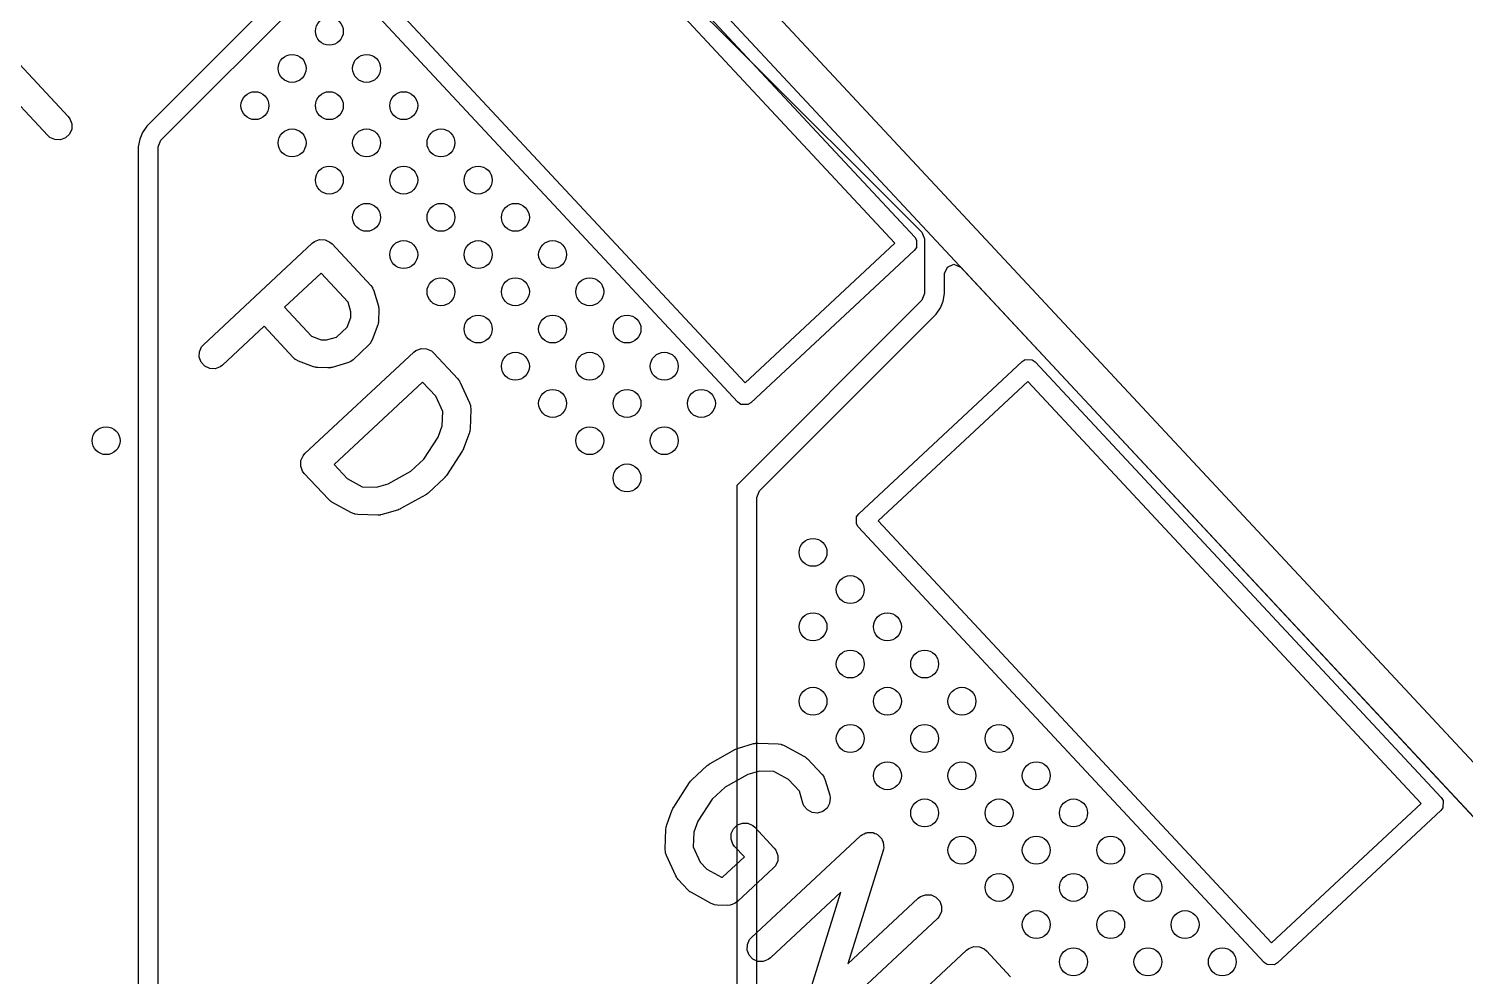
# Model space of a CAD drawing. Extents: x 94.3 to 177.3, y -118.1 to -62.3.
# Drawn here: x 164.58 to 172.31, y -92.88 to -87.79 of the extents above; entities that cross this region are included whole.
import ezdxf

# ---------------------------------------------------------------- set-up
doc = ezdxf.new("R2010")
doc.units = 0
doc.layers.add('BLACK', color=7, linetype='CONTINUOUS')

msp = doc.modelspace()

# ---------------------------------------------------------------- linework, layer by layer
at = {"layer": 'BLACK', "linetype": 'CONTINUOUS'}
for p, q in [((162.783129, -81.471794), (177.053129, -96.771793)), ((176.906218, -96.907507), (162.636871, -81.608206)), ((166.977742, -86.550228), (165.218636, -88.309335)), ((165.294645, -88.385355), (167.053757, -86.626242)), ((167.124405, -86.626182), (168.390865, -87.888274)), ((167.164183, -86.566535), (169.346577, -88.906867)), ((169.239342, -88.938499), (167.125147, -86.671302)), ((168.395817, -89.793465), (166.213422, -87.453133)), ((166.320658, -87.4215), (168.434852, -89.688697)), ((164.381203, -87.81275), (164.796898, -88.258528)), ((164.687195, -88.360828), (164.271499, -87.91505)), ((168.390865, -87.888274), (169.385294, -88.879275)), ((164.796898, -88.258528), (164.805823, -88.270212)), ((164.81505, -88.326868), (164.802915, -88.353497)), ((164.805823, -88.270212), (164.816071, -88.297623)), ((164.816071, -88.297623), (164.81505, -88.326868)), ((165.218631, -88.30934), (165.195329, -88.344211)), ((165.218636, -88.309335), (165.218631, -88.30934)), ((164.698228, -88.370547), (164.687195, -88.360828)), ((164.724857, -88.382682), (164.698228, -88.370547)), ((164.754102, -88.383703), (164.724857, -88.382682)), ((164.781512, -88.373455), (164.754102, -88.383703)), ((164.802915, -88.353497), (164.781512, -88.373455)), ((165.180682, -88.379572), (165.1725, -88.420703)), ((165.195329, -88.344211), (165.180682, -88.379572)), ((165.28, -88.42071), (165.294645, -88.385355)), ((165.1725, -88.420703), (165.1725, -96.770979)), ((165.28, -96.979074), (165.28, -88.42071)), ((165.523364, -89.484535), (166.108447, -88.938937)), ((166.108447, -88.938937), (166.120131, -88.930012)), ((166.120131, -88.930012), (166.147542, -88.919764)), ((166.147542, -88.919764), (166.176787, -88.920785)), ((166.176787, -88.920785), (166.203416, -88.93292)), ((166.203416, -88.93292), (166.203421, -88.932925)), ((166.203421, -88.932925), (166.214448, -88.942639)), ((166.214448, -88.942639), (166.422295, -89.165527)), ((168.434852, -89.688697), (169.239342, -88.938499)), ((169.346577, -88.906867), (169.356843, -88.923456)), ((169.356843, -88.923457), (169.355508, -88.961702)), ((169.356843, -88.923456), (169.356842, -88.923456)), ((169.356842, -88.923456), (169.356843, -88.923457)), ((169.385294, -88.879275), (169.4, -88.914604)), ((169.4, -88.914604), (169.4, -89.209289)), ((169.34411, -88.977535), (168.466485, -89.795933)), ((169.355508, -88.961702), (169.34411, -88.977535)), ((166.155895, -89.09979), (165.959125, -89.28328)), ((166.300517, -89.254878), (166.155895, -89.09979)), ((169.5075, -89.102402), (169.522145, -89.067047)), ((169.5075, -89.209289), (169.5075, -89.102402)), ((169.522145, -89.067047), (169.5575, -89.052402)), ((169.5575, -89.052402), (169.592855, -89.067047)), ((169.592855, -89.067047), (169.594059, -89.068292)), ((169.594059, -89.068292), (173.298381, -93.039991)), ((166.422295, -89.165527), (166.43122, -89.177211)), ((166.43122, -89.177211), (166.432163, -89.179733)), ((166.432163, -89.179733), (166.433858, -89.181831)), ((166.433858, -89.181831), (166.43938, -89.195457)), ((166.316166, -89.307926), (166.300517, -89.254878)), ((166.43938, -89.195457), (166.463481, -89.277162)), ((169.385355, -89.244644), (168.39, -90.239998)), ((169.4, -89.209289), (169.385355, -89.244644)), ((169.484672, -89.285784), (169.499317, -89.250429)), ((169.499317, -89.250429), (169.5075, -89.209289)), ((165.959125, -89.28328), (166.103748, -89.438368)), ((166.295824, -89.389267), (166.315134, -89.337441)), ((166.315134, -89.337441), (166.316166, -89.307926)), ((166.463481, -89.277162), (166.464876, -89.28447)), ((166.466499, -89.300999), (166.464618, -89.354842)), ((166.464876, -89.28447), (166.46557, -89.286326)), ((166.46557, -89.286326), (166.465738, -89.288987)), ((166.465738, -89.288987), (166.466238, -89.291604)), ((166.466238, -89.291604), (166.466028, -89.293572)), ((166.466028, -89.293572), (166.466499, -89.300999)), ((168.512145, -90.269881), (169.461364, -89.320663)), ((169.461364, -89.320662), (169.461369, -89.320658)), ((169.461364, -89.320663), (169.461364, -89.320662)), ((169.461369, -89.320658), (169.484672, -89.285784)), ((165.849423, -89.385579), (165.625664, -89.594239)), ((166.00612, -89.553617), (165.849423, -89.385579)), ((166.238139, -89.443061), (166.295824, -89.389267)), ((166.459944, -89.378408), (166.430203, -89.458231)), ((166.461846, -89.371214), (166.459944, -89.378408)), ((166.462667, -89.369414), (166.461846, -89.371214)), ((166.46302, -89.366775), (166.462667, -89.369414)), ((166.463703, -89.364194), (166.46302, -89.366775)), ((166.464618, -89.354842), (166.463631, -89.36221)), ((166.463631, -89.36221), (166.463703, -89.364194)), ((165.501511, -89.522197), (165.513646, -89.495568)), ((165.513646, -89.495568), (165.523364, -89.484535)), ((166.103748, -89.438368), (166.155576, -89.457679)), ((166.155576, -89.457679), (166.185088, -89.45871)), ((166.185088, -89.45871), (166.238139, -89.443061)), ((166.411073, -89.486896), (166.32749, -89.564839)), ((166.420792, -89.475863), (166.411073, -89.486896)), ((166.421909, -89.47341), (166.420792, -89.475863)), ((166.423744, -89.471439), (166.421909, -89.47341)), ((166.430203, -89.458231), (166.423744, -89.471439)), ((165.500489, -89.551442), (165.501511, -89.522197)), ((165.510737, -89.578853), (165.500489, -89.551442)), ((166.017153, -89.563335), (166.00612, -89.553617)), ((166.019605, -89.564452), (166.017153, -89.563335)), ((166.021578, -89.566288), (166.019605, -89.564452)), ((166.034786, -89.572747), (166.021578, -89.566288)), ((166.114609, -89.602489), (166.034786, -89.572747)), ((166.068963, -90.069618), (166.654045, -89.52402)), ((166.32749, -89.564839), (166.315806, -89.573764)), ((166.654045, -89.52402), (166.665729, -89.515095)), ((166.665729, -89.515095), (166.689831, -89.506084)), ((166.689831, -89.506084), (166.693139, -89.504847)), ((166.693139, -89.504847), (166.69314, -89.504847)), ((166.69314, -89.504847), (166.722385, -89.505868)), ((166.722385, -89.505868), (166.749014, -89.518004)), ((166.749014, -89.518004), (166.749018, -89.518008)), ((166.749018, -89.518008), (166.760046, -89.527722)), ((166.760046, -89.527722), (166.889951, -89.667027)), ((169.923515, -89.574068), (169.9401, -89.563803)), ((169.9401, -89.563803), (169.940104, -89.563801)), ((169.940104, -89.563801), (169.97835, -89.565137)), ((169.97835, -89.565137), (169.994183, -89.576535)), ((165.530695, -89.600255), (165.510737, -89.578853)), ((165.557324, -89.61239), (165.530695, -89.600255)), ((165.586569, -89.613412), (165.557324, -89.61239)), ((165.61398, -89.603164), (165.586569, -89.613412)), ((165.625664, -89.594239), (165.61398, -89.603164)), ((166.121799, -89.604389), (166.114609, -89.602489)), ((166.123605, -89.605213), (166.121799, -89.604389)), ((166.126251, -89.605567), (166.123605, -89.605213)), ((166.128823, -89.606247), (166.126251, -89.605567)), ((166.130799, -89.606175), (166.128823, -89.606247)), ((166.138178, -89.607163), (166.130799, -89.606175)), ((166.19202, -89.609043), (166.138178, -89.607163)), ((166.199446, -89.608572), (166.19202, -89.609043)), ((166.201415, -89.608782), (166.199446, -89.608572)), ((166.204031, -89.608282), (166.201415, -89.608782)), ((166.206693, -89.608114), (166.204031, -89.608282)), ((166.208548, -89.60742), (166.206693, -89.608114)), ((166.215857, -89.606025), (166.208548, -89.60742)), ((166.29756, -89.581923), (166.215857, -89.606025)), ((166.311187, -89.576401), (166.29756, -89.581923)), ((166.313283, -89.574707), (166.311187, -89.576401)), ((166.315806, -89.573764), (166.313283, -89.574707)), ((169.04589, -90.392465), (169.923515, -89.574068)), ((169.994183, -89.576535), (172.176577, -91.916867)), ((166.701493, -89.684872), (166.226114, -90.128171)), ((166.771946, -89.760424), (166.701493, -89.684872)), ((166.889951, -89.667027), (166.894467, -89.672939)), ((166.894467, -89.672939), (166.895918, -89.674289)), ((166.895918, -89.674289), (166.897259, -89.676595)), ((166.897259, -89.676595), (166.898876, -89.678711)), ((166.898876, -89.678711), (166.899568, -89.680563)), ((166.899568, -89.680563), (166.903312, -89.686997)), ((166.903312, -89.686997), (166.953394, -89.796562)), ((169.955147, -89.681302), (169.150658, -90.4315)), ((172.069342, -91.948499), (169.955147, -89.681302)), ((166.809609, -89.842819), (166.771946, -89.760424)), ((166.953394, -89.796562), (166.958166, -89.810468)), ((168.41165, -89.804863), (168.395817, -89.793465)), ((168.466485, -89.795933), (168.449895, -89.806199)), ((166.806891, -89.920643), (166.809609, -89.842819)), ((166.960136, -89.830359), (166.956375, -89.938043)), ((166.958166, -89.810468), (166.958263, -89.81316)), ((166.958263, -89.81316), (166.959207, -89.815685)), ((166.959207, -89.815685), (166.960136, -89.830359)), ((168.449895, -89.806199), (168.41165, -89.804863)), ((166.784274, -89.981347), (166.806891, -89.920643)), ((166.953603, -89.954416), (166.951701, -89.96161)), ((166.954424, -89.952616), (166.953603, -89.954416)), ((166.954777, -89.949978), (166.954424, -89.952616)), ((166.95546, -89.947396), (166.954777, -89.949978)), ((166.956375, -89.938043), (166.955388, -89.945412)), ((166.955388, -89.945412), (166.95546, -89.947396)), ((166.708315, -90.098476), (166.784274, -89.981347)), ((166.951701, -89.96161), (166.92196, -90.041434)), ((166.046088, -90.136525), (166.04711, -90.10728)), ((166.04711, -90.10728), (166.059245, -90.080651)), ((166.059245, -90.080651), (166.068963, -90.069618)), ((166.638232, -90.163828), (166.708315, -90.098476)), ((166.914606, -90.056056), (166.829142, -90.187841)), ((166.915131, -90.055038), (166.914606, -90.056056)), ((166.915501, -90.054642), (166.915131, -90.055038)), ((166.918367, -90.048781), (166.915501, -90.054642)), ((166.921358, -90.042996), (166.918367, -90.048781)), ((166.921456, -90.042464), (166.921358, -90.042996)), ((166.92196, -90.041434), (166.921456, -90.042464)), ((166.056336, -90.163936), (166.046088, -90.136525)), ((166.065261, -90.17562), (166.056336, -90.163936)), ((166.195165, -90.314925), (166.065261, -90.17562)), ((166.226114, -90.128171), (166.296569, -90.203725)), ((166.516095, -90.23143), (166.638232, -90.163828)), ((166.827542, -90.189845), (166.827084, -90.190852)), ((166.829142, -90.187841), (166.827542, -90.189845)), ((166.296569, -90.203725), (166.376134, -90.247042)), ((166.376134, -90.247042), (166.453956, -90.24976)), ((166.453956, -90.24976), (166.516095, -90.23143)), ((166.817366, -90.201885), (166.733783, -90.279827)), ((166.81906, -90.199961), (166.817366, -90.201885)), ((166.819972, -90.199334), (166.81906, -90.199961)), ((166.823426, -90.195004), (166.819972, -90.199334)), ((166.827084, -90.190852), (166.823426, -90.195004)), ((168.39, -90.239998), (168.39, -101.230001)), ((166.200748, -90.319843), (166.195165, -90.314925)), ((166.201994, -90.321385), (166.200748, -90.319843)), ((166.204198, -90.322882), (166.201994, -90.321385)), ((166.206198, -90.324644), (166.204198, -90.322882)), ((166.208, -90.325465), (166.206198, -90.324644)), ((166.214156, -90.329647), (166.208, -90.325465)), ((166.31996, -90.387249), (166.214156, -90.329647)), ((166.718953, -90.290594), (166.581527, -90.366657)), ((166.721062, -90.289139), (166.718953, -90.290594)), ((166.722099, -90.288752), (166.721062, -90.289139)), ((166.7265, -90.285389), (166.722099, -90.288752)), ((166.731057, -90.282248), (166.7265, -90.285389)), ((166.731745, -90.281383), (166.731057, -90.282248)), ((166.733783, -90.279827), (166.731745, -90.281383)), ((168.4975, -90.305236), (168.512145, -90.269881)), ((168.4975, -101.164761), (168.4975, -90.305236)), ((166.3335, -90.39298), (166.31996, -90.387249)), ((166.33618, -90.393264), (166.3335, -90.39298)), ((166.33863, -90.394381), (166.33618, -90.393264)), ((166.353203, -90.396332), (166.33863, -90.394381)), ((166.460887, -90.400093), (166.353203, -90.396332)), ((166.468314, -90.399622), (166.460887, -90.400093)), ((166.470283, -90.399832), (166.468314, -90.399622)), ((166.472899, -90.399332), (166.470283, -90.399832)), ((166.475561, -90.399164), (166.472899, -90.399332)), ((166.477416, -90.39847), (166.475561, -90.399164)), ((166.484725, -90.397075), (166.477416, -90.39847)), ((166.566428, -90.372973), (166.484725, -90.397075)), ((166.567488, -90.372543), (166.566428, -90.372973)), ((166.568028, -90.372482), (166.567488, -90.372543)), ((166.574013, -90.369899), (166.568028, -90.372482)), ((166.580055, -90.367451), (166.574013, -90.369899)), ((166.580476, -90.36711), (166.580055, -90.367451)), ((166.581527, -90.366657), (166.580476, -90.36711)), ((169.033156, -90.446544), (169.034492, -90.408298)), ((169.034492, -90.408298), (169.04589, -90.392465)), ((169.043422, -90.463133), (169.033156, -90.446544)), ((171.225817, -92.803465), (169.043422, -90.463133)), ((169.150658, -90.4315), (171.264852, -92.698697)), ((168.383972, -91.658074), (168.385021, -91.657621)), ((168.385021, -91.657621), (168.385445, -91.657279)), ((168.385445, -91.657279), (168.391514, -91.654819)), ((168.391514, -91.654819), (168.397471, -91.652249)), ((168.397471, -91.652249), (168.398006, -91.652188)), ((168.398006, -91.652188), (168.399071, -91.651757)), ((168.399071, -91.651757), (168.480775, -91.627656)), ((168.480775, -91.627656), (168.488081, -91.626261)), ((168.488081, -91.626261), (168.489938, -91.625567)), ((168.489938, -91.625567), (168.4926, -91.625398)), ((168.4926, -91.625398), (168.495217, -91.624899)), ((168.495217, -91.624899), (168.497185, -91.625108)), ((168.497185, -91.625108), (168.504612, -91.624638)), ((168.504612, -91.624638), (168.612296, -91.628399)), ((168.612296, -91.628399), (168.626869, -91.63035)), ((168.626869, -91.63035), (168.62932, -91.631467)), ((168.62932, -91.631467), (168.632, -91.631752)), ((168.632, -91.631752), (168.645539, -91.637482)), ((168.645539, -91.637482), (168.751344, -91.695084)), ((168.244438, -91.73559), (168.246547, -91.734137)), ((168.246547, -91.734137), (168.383972, -91.658074)), ((168.751344, -91.695084), (168.757501, -91.699266)), ((168.757501, -91.699266), (168.759301, -91.700087)), ((168.759301, -91.700087), (168.761298, -91.701846)), ((168.761298, -91.701846), (168.763506, -91.703346)), ((168.763506, -91.703346), (168.764752, -91.704888)), ((168.764752, -91.704888), (168.770334, -91.709805)), ((168.770334, -91.709805), (168.848276, -91.793389)), ((168.148133, -91.822846), (168.231716, -91.744904)), ((168.231716, -91.744904), (168.233753, -91.743347)), ((168.233753, -91.743347), (168.234442, -91.742483)), ((168.234442, -91.742483), (168.238994, -91.739344)), ((168.238994, -91.739344), (168.2434, -91.735979)), ((168.2434, -91.735979), (168.244438, -91.73559)), ((168.449405, -91.7933), (168.327266, -91.860902)), ((168.511539, -91.77497), (168.449405, -91.7933)), ((168.589365, -91.777689), (168.511539, -91.77497)), ((168.668929, -91.821005), (168.589365, -91.777689)), ((168.848276, -91.793389), (168.857201, -91.805073)), ((168.857201, -91.805073), (168.858143, -91.807594)), ((168.858143, -91.807594), (168.859839, -91.809693)), ((168.859839, -91.809693), (168.865361, -91.823319)), ((168.050893, -91.968675), (168.136357, -91.83689)), ((168.136357, -91.83689), (168.137956, -91.834885)), ((168.137956, -91.834885), (168.138415, -91.833879)), ((168.138415, -91.833879), (168.142078, -91.82972)), ((168.142078, -91.82972), (168.145527, -91.825398)), ((168.145527, -91.825398), (168.146436, -91.824772)), ((168.146436, -91.824772), (168.148133, -91.822846)), ((168.327266, -91.860902), (168.257183, -91.926254)), ((168.726498, -91.882739), (168.668929, -91.821005)), ((168.745591, -91.947462), (168.726498, -91.882739)), ((168.865361, -91.823319), (168.889462, -91.905023)), ((168.257183, -91.926254), (168.181224, -92.043384)), ((168.751113, -91.961089), (168.745591, -91.947462)), ((168.769503, -91.983851), (168.751113, -91.961089)), ((168.889127, -91.948564), (168.875135, -91.974265)), ((168.892219, -91.919465), (168.889127, -91.948564)), ((168.889462, -91.905023), (168.892219, -91.919465)), ((171.264852, -92.698697), (172.069342, -91.948499)), ((172.176577, -91.916867), (172.186843, -91.933456)), ((172.186843, -91.933457), (172.185508, -91.971702)), ((172.186843, -91.933456), (172.186842, -91.933456)), ((172.186842, -91.933456), (172.186843, -91.933457)), ((168.013798, -92.06312), (168.043539, -91.983297)), ((168.043539, -91.983297), (168.044042, -91.982266)), ((168.044042, -91.982266), (168.044141, -91.981735)), ((168.044141, -91.981735), (168.047131, -91.975949)), ((168.047131, -91.975949), (168.049998, -91.970089)), ((168.049998, -91.970089), (168.050367, -91.969692)), ((168.050367, -91.969692), (168.050893, -91.968675)), ((168.181224, -92.043384), (168.158607, -92.104087)), ((168.795204, -91.997844), (168.769503, -91.983851)), ((168.824304, -92.000936), (168.795204, -91.997844)), ((168.852372, -91.992656), (168.824304, -92.000936)), ((168.875135, -91.974265), (168.852372, -91.992656)), ((172.17411, -91.987535), (171.296485, -92.805933)), ((172.185508, -91.971702), (172.17411, -91.987535)), ((168.005364, -92.194373), (168.009124, -92.086688)), ((168.009124, -92.086688), (168.01011, -92.079316)), ((168.010039, -92.077335), (168.01072, -92.074758)), ((168.01011, -92.079316), (168.010039, -92.077335)), ((168.01072, -92.074758), (168.011074, -92.072116)), ((168.011074, -92.072116), (168.011896, -92.070312)), ((168.011896, -92.070312), (168.013798, -92.06312)), ((168.158607, -92.104087), (168.155889, -92.181912)), ((168.359086, -92.140503), (168.360108, -92.111258)), ((168.360108, -92.111258), (168.372243, -92.084629)), ((168.372243, -92.084629), (168.393645, -92.064671)), ((168.393645, -92.064671), (168.421056, -92.054423)), ((168.421056, -92.054423), (168.450301, -92.055445)), ((168.450301, -92.055445), (168.47693, -92.06758)), ((168.47693, -92.06758), (168.487963, -92.077298)), ((168.487963, -92.077298), (168.591886, -92.188743)), ((169.057051, -92.121723), (169.058001, -92.120582)), ((169.058001, -92.120582), (169.05975, -92.119661)), ((169.05975, -92.119661), (169.065729, -92.115095)), ((169.065729, -92.115095), (169.075075, -92.1116)), ((169.075075, -92.1116), (169.0839, -92.106959)), ((169.0839, -92.106959), (169.08866, -92.106521)), ((169.08866, -92.106521), (169.09314, -92.104847)), ((169.09314, -92.104847), (169.103109, -92.105195)), ((169.103109, -92.105195), (169.113041, -92.104283)), ((169.113041, -92.104283), (169.117606, -92.105701)), ((169.117606, -92.105701), (169.122385, -92.105868)), ((169.122385, -92.105868), (169.131463, -92.110005)), ((169.131463, -92.110005), (169.140988, -92.112964)), ((169.140988, -92.112964), (169.144663, -92.116021)), ((169.144663, -92.116021), (169.149014, -92.118004)), ((169.149014, -92.118004), (169.155817, -92.1253)), ((168.006293, -92.209046), (168.005364, -92.194373)), ((168.155889, -92.181912), (168.193551, -92.264306)), ((168.369334, -92.167914), (168.359086, -92.140503)), ((168.378259, -92.179598), (168.369334, -92.167914)), ((168.431032, -92.236191), (168.378259, -92.179598)), ((168.468963, -92.669618), (169.054045, -92.12402)), ((168.591886, -92.188743), (168.600811, -92.200427)), ((169.054045, -92.12402), (169.057051, -92.121723)), ((169.155817, -92.1253), (169.163485, -92.131678)), ((169.163485, -92.131678), (169.165709, -92.135907)), ((169.165709, -92.135907), (169.168972, -92.139406)), ((169.168972, -92.139406), (169.172466, -92.148753)), ((169.172466, -92.148753), (169.177108, -92.157577)), ((169.177582, -92.197415), (169.17682, -92.201119)), ((169.177108, -92.157577), (169.177545, -92.162335)), ((169.177545, -92.162335), (169.17922, -92.166816)), ((169.178199, -92.196062), (169.177582, -92.197415)), ((169.178268, -92.194083), (169.178199, -92.196062)), ((169.179784, -92.186718), (169.178268, -92.194083)), ((169.17922, -92.166816), (169.178871, -92.176785)), ((169.178871, -92.176785), (169.179784, -92.186718)), ((168.007237, -92.21157), (168.006293, -92.209046)), ((168.007334, -92.214262), (168.007237, -92.21157)), ((168.012106, -92.228169), (168.007334, -92.214262)), ((168.062187, -92.337733), (168.012106, -92.228169)), ((168.193551, -92.264306), (168.228911, -92.302225)), ((168.313577, -92.34572), (168.431032, -92.236191)), ((168.610037, -92.257083), (168.597902, -92.283712)), ((168.600811, -92.200427), (168.611059, -92.227838)), ((168.611059, -92.227838), (168.610037, -92.257083)), ((169.17682, -92.201119), (168.98728, -92.811342)), ((168.06593, -92.344168), (168.062187, -92.337733)), ((168.066623, -92.34602), (168.06593, -92.344168)), ((168.068236, -92.348131), (168.066623, -92.34602)), ((168.06958, -92.350442), (168.068236, -92.348131)), ((168.071034, -92.351795), (168.06958, -92.350442)), ((168.075548, -92.357704), (168.071034, -92.351795)), ((168.228911, -92.302225), (168.308478, -92.345542)), ((168.308478, -92.345542), (168.313577, -92.34572)), ((168.588184, -92.294744), (168.393157, -92.47661)), ((168.597902, -92.283712), (168.588184, -92.294744)), ((168.127509, -92.413426), (168.075548, -92.357704)), ((168.133093, -92.418345), (168.127509, -92.413426)), ((168.134337, -92.419884), (168.133093, -92.418345)), ((168.136539, -92.42138), (168.134337, -92.419884)), ((168.138542, -92.423144), (168.136539, -92.42138)), ((168.140346, -92.423966), (168.138542, -92.423144)), ((168.146499, -92.428146), (168.140346, -92.423966)), ((168.252303, -92.485749), (168.146499, -92.428146)), ((168.949797, -92.426332), (168.571263, -92.779322)), ((168.760258, -93.036556), (168.949797, -92.426332)), ((168.265843, -92.49148), (168.252303, -92.485749)), ((168.26852, -92.491764), (168.265843, -92.49148)), ((168.270975, -92.492883), (168.26852, -92.491764)), ((168.285548, -92.494833), (168.270975, -92.492883)), ((168.33939, -92.496713), (168.285548, -92.494833)), ((168.354063, -92.495784), (168.33939, -92.496713)), ((168.365574, -92.49148), (168.354063, -92.495784)), ((168.381473, -92.485536), (168.365574, -92.49148)), ((168.393157, -92.47661), (168.381473, -92.485536)), ((168.98728, -92.811342), (169.365816, -92.458353)), ((169.365816, -92.458353), (169.3775, -92.449428)), ((169.3775, -92.449428), (169.404911, -92.43918)), ((169.404911, -92.43918), (169.434156, -92.440201)), ((169.434156, -92.440201), (169.460785, -92.452336)), ((169.460785, -92.452336), (169.480743, -92.473739)), ((169.480743, -92.473739), (169.490991, -92.501149)), ((169.490991, -92.501149), (169.48997, -92.530394)), ((169.468116, -92.568056), (168.883033, -93.113655)), ((169.477835, -92.557023), (169.468116, -92.568056)), ((169.48997, -92.530394), (169.477835, -92.557023)), ((168.446088, -92.736525), (168.44711, -92.70728)), ((168.456336, -92.763936), (168.446088, -92.736525)), ((168.44711, -92.70728), (168.459245, -92.680651)), ((168.459245, -92.680651), (168.468963, -92.669618)), ((169.040542, -93.282562), (169.625625, -92.736964)), ((169.625625, -92.736964), (169.637309, -92.728039)), ((169.637309, -92.728039), (169.66472, -92.717791)), ((169.66472, -92.717791), (169.693965, -92.718812)), ((169.693965, -92.718812), (169.720594, -92.730947)), ((169.720594, -92.730947), (169.720599, -92.730952)), ((169.720599, -92.730952), (169.731627, -92.740666)), ((168.476294, -92.785338), (168.456336, -92.763936)), ((168.502923, -92.797473), (168.476294, -92.785338)), ((168.532168, -92.798495), (168.502923, -92.797473)), ((168.559579, -92.788247), (168.532168, -92.798495)), ((168.571263, -92.779322), (168.559579, -92.788247)), ((169.731627, -92.740666), (169.861531, -92.879971)), ((171.24165, -92.814863), (171.225817, -92.803465)), ((171.279895, -92.816199), (171.24165, -92.814863)), ((171.296485, -92.805933), (171.279895, -92.816199))]:
    msp.add_line(p, q, dxfattribs=at)
at = {"layer": 'BLACK'}
for centre in [(166.2, -87.8), (166, -88), (166.4, -88), (165.8, -88.2), (166.2, -88.2), (166.6, -88.2), (166, -88.4), (166.4, -88.4), (166.8, -88.4), (166.2, -88.6), (166.6, -88.6), (167, -88.6), (166.4, -88.8), (166.8, -88.8), (167.2, -88.8), (166.6, -89), (167, -89), (167.4, -89), (166.8, -89.2), (167.2, -89.2), (167.6, -89.2), (167, -89.4), (167.4, -89.4), (167.8, -89.4), (167.2, -89.6), (167.6, -89.6), (168, -89.6), (167.4, -89.8), (167.8, -89.8), (168.2, -89.8), (165, -90), (167.6, -90), (168, -90), (167.8, -90.2), (168.8, -90.6), (169, -90.8), (168.8, -91), (169.2, -91), (169, -91.2), (169.4, -91.2), (168.8, -91.4), (169.2, -91.4), (169.6, -91.4), (169, -91.6), (169.4, -91.6), (169.8, -91.6), (169.2, -91.8), (169.6, -91.8), (170, -91.8), (169.4, -92), (169.8, -92), (170.2, -92), (169.6, -92.2), (170, -92.2), (170.4, -92.2), (169.8, -92.4), (170.2, -92.4), (170.6, -92.4), (170, -92.6), (170.4, -92.6), (170.8, -92.6), (170.2, -92.8), (170.6, -92.8), (171, -92.8)]:
    msp.add_circle(centre, 0.075, dxfattribs=at)

doc.saveas('drawing.dxf')
